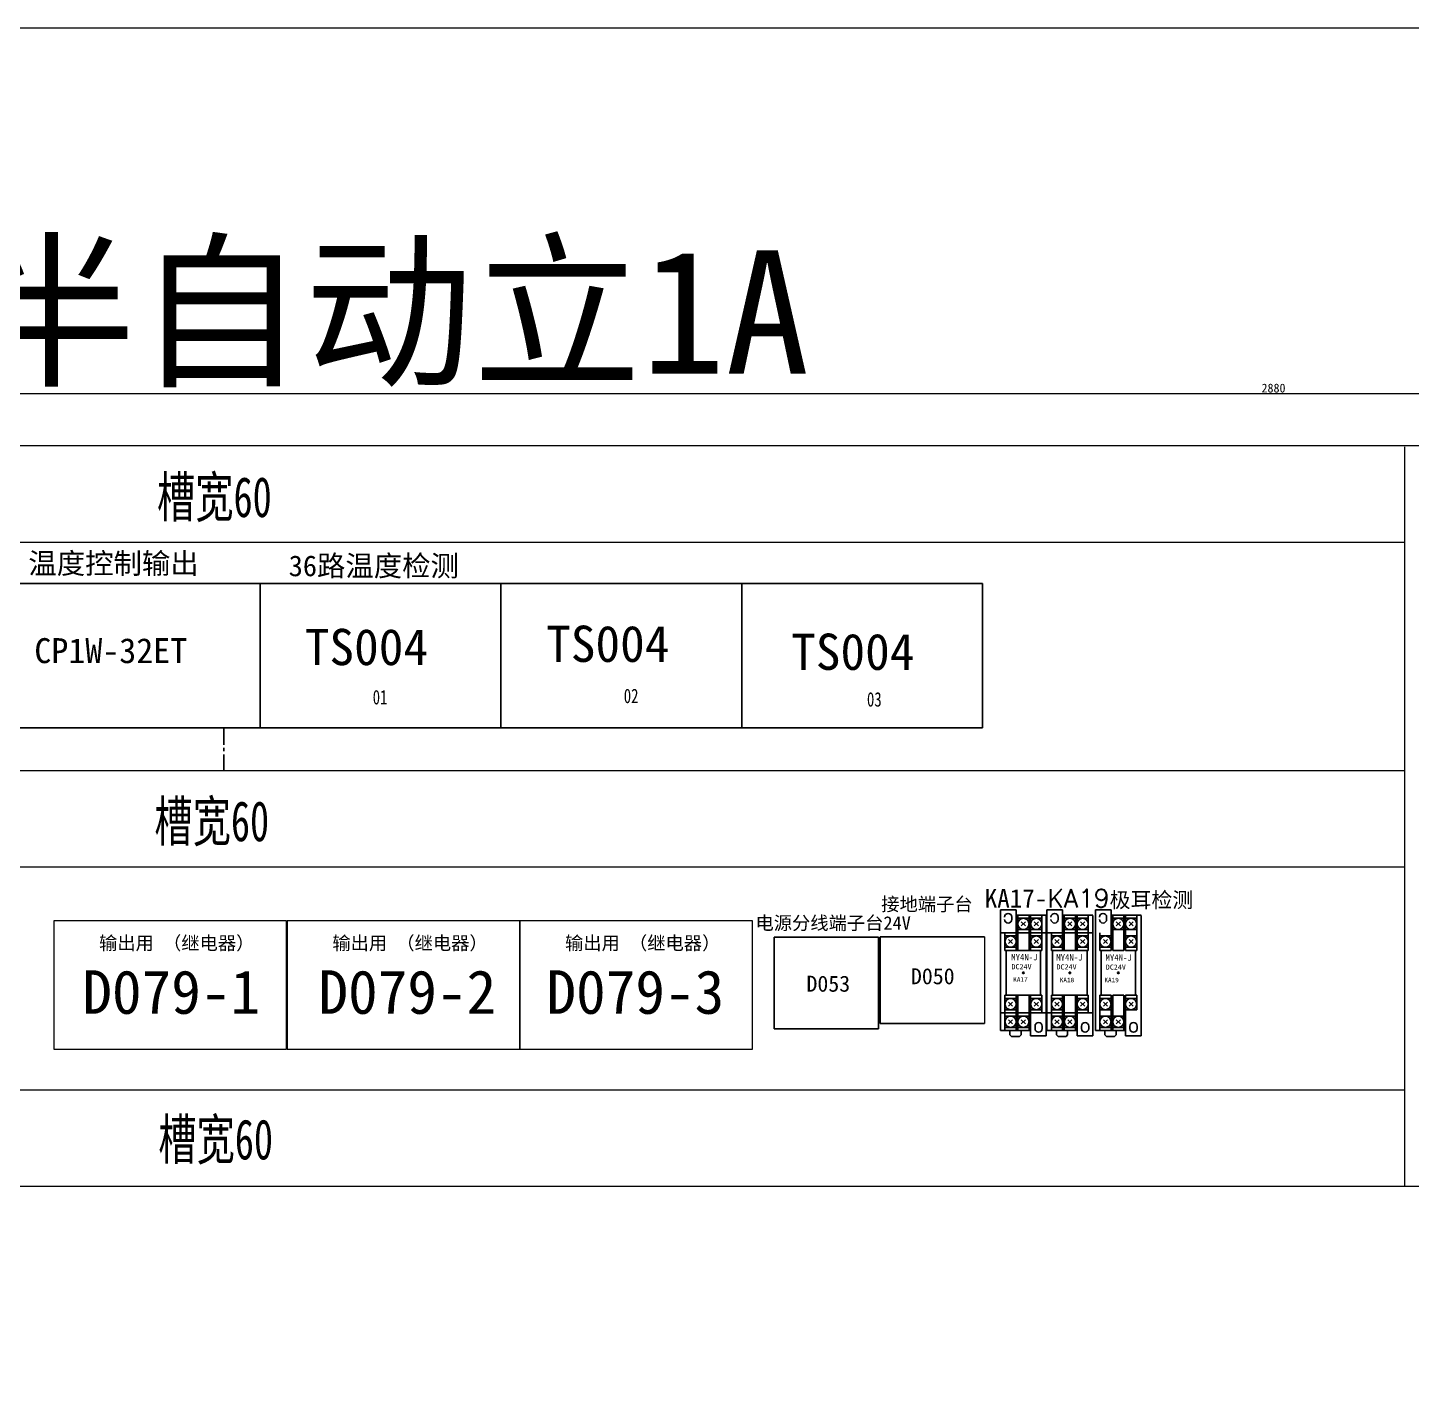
# Model space of a CAD drawing. Extents: x 38255 to 47052, y -6758 to -3353.
# Drawn here: x 42377 to 43239, y -4204 to -3353 of the extents above; entities that cross this region are included whole.
import ezdxf
from ezdxf.enums import TextEntityAlignment as Align

# ---------------------------------------------------------------- set-up
doc = ezdxf.new("R2010")
doc.units = 0
doc.header["$MEASUREMENT"] = 0
doc.linetypes.add('CENTER', pattern=[2, 1.25, -0.25, 0.25, -0.25])
for name, color, linetype in [('DIM', 1, 'Continuous'), ('TEXT', 2, 'Continuous'), ('Z_OM_CENTER', 2, 'CENTER'), ('Z_OM_OUTLINE', 7, 'Continuous'), ('外形線', 7, 'Continuous')]:
    doc.layers.add(name, color=color, linetype=linetype)
doc.layers.add('frame', color=7, linetype='Continuous', lineweight=15)
doc.layers.add('標注', color=95, linetype='Continuous', lineweight=13)
doc.styles.add('ST', font='', dxfattribs={"width": 0.8, "height": 300})
doc.styles.add('宋体', font='', dxfattribs={"width": 0.75})
doc.styles.add('样式 0', font='')
doc.styles.get('ST').set_extended_font_data('SimSun')
doc.styles.get('宋体').set_extended_font_data('SimSun')
doc.styles.get('样式 0').set_extended_font_data('KaiTi_GB2312')
doc.dimstyles.new('AM_ISO', dxfattribs={"dimtxt": 5.5, "dimasz": 2.5, "dimexe": 1.25, "dimexo": 0.5, "dimgap": 0.5, "dimtad": 1, "dimdsep": 46, "dimtxsty": 'Standard', "dimcen": 0, "dimclrd": 5, "dimclre": 5, "dimclrt": 1, "dimadec": 0, "dimazin": 2, "dimtp": 0.1, "dimtm": 0.1, "dimtfac": 0.71, "dimtmove": 0, "dimatfit": 3, "dimfxl": 1, "dimlwd": -1, "dimlwe": -1, "dimarcsym": 0})

# ---------------------------------------------------------------- blocks, each defined once
blk = doc.blocks.new('zw$3296')
at = {"lineweight": -2}
for p, q in [((0, 57), (65, 57)), ((0, 0), (0, 57)), ((65, 57), (65, 0)), ((65, 0), (0, 0))]:
    blk.add_line(p, q, dxfattribs=at)
at = {"lineweight": 0, "insert": (20.12, 33.08), "char_height": 10, "width": 101.0558, "attachment_point": 1}
blk.add_mtext('{\\C1;D053}', dxfattribs=at)
blk = doc.blocks.new('*D179')
at = {"layer": 'Defpoints', "color": 0, "lineweight": 0}
for p in [(44597.29, -3581), (41717.29, -3613.76), (44597.29, -3613.76)]:
    blk.add_point(p, dxfattribs=at)
at = {"layer": 'frame', "color": 5}
for p, q in [((41717.29, -3613.26), (41717.29, -3579.75)), ((41719.79, -3581), (44594.79, -3581)), ((44597.29, -3613.26), (44597.29, -3579.75))]:
    blk.add_line(p, q, dxfattribs=at)
at = {"layer": 'frame', "color": 5, "lineweight": 0}
for points in [[(41719.79, -3580.59), (41719.79, -3581.42), (41717.29, -3581)], [(44594.79, -3581.42), (44594.79, -3580.59), (44597.29, -3581)]]:
    blk.add_solid(points, dxfattribs=at)
at = {"layer": 'frame', "color": 1, "lineweight": 0, "insert": (43153.03, -3577.75), "char_height": 5.5, "attachment_point": 5}
blk.add_mtext('2880', dxfattribs=at)

msp = doc.modelspace()

# ---------------------------------------------------------------- linework, layer by layer
at = {"lineweight": -2}
for p, q in [((42371.735, -3699.357), (42521.735, -3699.357)), ((42521.735, -3699.357), (42671.735, -3699.357)), ((42521.735, -3699.357), (42521.735, -3789.357)), ((42521.735, -3699.357), (42521.735, -3789.357)), ((42671.735, -3699.357), (42671.735, -3789.357)), ((42671.735, -3699.357), (42821.735, -3699.357)), ((42671.735, -3699.357), (42671.735, -3789.357)), ((42821.735, -3699.357), (42821.735, -3789.357)), ((42821.735, -3699.357), (42971.735, -3699.357)), ((42821.735, -3699.357), (42821.735, -3789.357)), ((42971.735, -3699.357), (42971.735, -3789.357)), ((42971.735, -3699.357), (42971.735, -3789.357)), ((42521.735, -3789.357), (42371.735, -3789.357)), ((42671.735, -3789.357), (42521.735, -3789.357)), ((42821.735, -3789.357), (42671.735, -3789.357)), ((42971.735, -3789.357), (42821.735, -3789.357)), ((42907.878, -3919.507), (42907.878, -3973.507)), ((42907.878, -3919.507), (42907.878, -3973.507)), ((42907.878, -3919.507), (42972.878, -3919.507)), ((42972.878, -3973.507), (42907.878, -3973.507))]:
    msp.add_line(p, q, dxfattribs=at)
for p, q in [((43011.467, -3906.156), (43011.467, -3981.156)), ((43011.467, -3906.156), (43011.467, -3981.156)), ((43011.467, -3906.156), (43011.467, -3981.156)), ((43011.467, -3906.156), (43011.467, -3926.156)), ((43011.467, -3919.156), (43011.467, -3906.156)), ((43011.467, -3919.156), (43011.467, -3906.156)), ((43040.401, -3906.156), (43040.401, -3981.156)), ((43040.401, -3906.156), (43040.401, -3981.156)), ((43040.401, -3906.156), (43040.401, -3981.156)), ((43040.401, -3906.156), (43040.401, -3926.156)), ((43040.401, -3919.156), (43040.401, -3906.156)), ((43040.401, -3919.156), (43040.401, -3906.156)), ((43011.467, -3926.156), (43011.467, -3919.156)), ((43011.467, -3926.156), (43011.467, -3919.156)), ((43040.401, -3926.156), (43040.401, -3919.156)), ((43040.401, -3926.156), (43040.401, -3919.156)), ((43070.586, -3913.84), (43070.586, -3933.84)), ((43070.586, -3926.84), (43070.586, -3913.84)), ((43070.586, -3926.84), (43070.586, -3913.84)), ((43070.586, -3933.84), (43070.586, -3926.84)), ((43070.586, -3933.84), (43070.586, -3926.84)), ((43011.467, -3961.156), (43011.467, -3968.156)), ((43011.467, -3981.156), (43011.467, -3961.156)), ((43011.467, -3981.156), (43011.467, -3961.156)), ((43040.401, -3961.156), (43040.401, -3968.156)), ((43040.401, -3981.156), (43040.401, -3961.156)), ((43040.401, -3981.156), (43040.401, -3961.156)), ((43070.586, -3981.156), (43070.586, -3961.156)), ((43070.586, -3968.84), (43070.586, -3975.84)), ((43070.586, -3981.156), (43070.586, -3968.84))]:
    msp.add_line(p, q)
at = {"linetype": 'Continuous'}
for p, q in [((43011.467, -3906.156), (43011.467, -3981.156)), ((43040.401, -3906.156), (43040.401, -3981.156)), ((43070.586, -3906.156), (43070.586, -3981.156))]:
    msp.add_line(p, q, dxfattribs=at)
at = {"color": 7, "linetype": 'Continuous'}
for p, q in [((42986.466, -3927.906), (42986.466, -3955.906)), ((43007.967, -3927.906), (42986.466, -3927.906)), ((43007.967, -3955.906), (43007.967, -3927.906)), ((43015.401, -3927.906), (43015.401, -3955.906)), ((43036.901, -3927.906), (43015.401, -3927.906)), ((43036.901, -3955.906), (43036.901, -3927.906)), ((43045.586, -3927.906), (43045.586, -3955.906)), ((43067.086, -3955.906), (43067.086, -3927.906))]:
    msp.add_line(p, q, dxfattribs=at)
for centre in [(42997.217, -3941.906), (43026.151, -3941.906), (43056.336, -3941.906)]:
    msp.add_circle(centre, 0.5, dxfattribs=at)
at = {"layer": 'DIM', "color": 0}
for p, q in [((43011.467, -3906.156), (43011.467, -3981.156)), ((43040.401, -3906.156), (43040.401, -3981.156))]:
    msp.add_line(p, q, dxfattribs=at)
at = {"layer": 'frame', "lineweight": 0}
for p, q in [((43234.907, -4075.246), (43234.907, -3614.246)), ((41797.288, -3673.609), (43234.907, -3673.609)), ((43234.907, -3816.037), (41797.288, -3816.037)), ((43234.907, -3876.037), (41797.288, -3876.037)), ((42972.878, -3919.507), (42972.878, -3973.507)), ((41797.288, -4014.761), (43234.907, -4014.761))]:
    msp.add_line(p, q, dxfattribs=at)
for points in [[(38254.906, -3353.25), (46089.02, -3353.25), (46089.02, -6757.915), (38254.906, -6757.915)], [(44597.288, -3613.761), (41717.288, -3613.761), (41717.288, -4074.761), (44597.288, -4074.761)], [(42538.104, -3909.552), (42393.104, -3909.552), (42393.104, -3989.552), (42538.104, -3989.552)], [(42683.449, -3909.552), (42538.449, -3909.552), (42538.449, -3989.552), (42683.449, -3989.552)], [(42828.395, -3909.552), (42683.395, -3909.552), (42683.395, -3989.552), (42828.395, -3989.552)]]:
    msp.add_lwpolyline(points, close=True, dxfattribs=at)
at = {"layer": 'TEXT', "linetype": 'Continuous'}
for p, q in [((43011.467, -3906.156), (43011.467, -3976.156)), ((43040.401, -3906.156), (43040.401, -3976.156))]:
    msp.add_line(p, q, dxfattribs=at)
at = {"layer": 'Z_OM_CENTER', "ltscale": 8}
msp.add_line((42499.019, -3789.849), (42499.019, -3815.943), dxfattribs=at)
at = {"layer": 'Z_OM_OUTLINE'}
for p, q in [((42982.967, -3902.656), (42992.717, -3902.656)), ((42982.967, -3902.656), (42982.967, -3977.906)), ((42992.717, -3927.906), (42992.717, -3902.656)), ((43011.901, -3902.656), (43011.901, -3977.906)), ((43011.901, -3902.656), (43021.651, -3902.656)), ((43021.651, -3927.906), (43021.651, -3902.656)), ((43042.086, -3902.656), (43042.086, -3977.906)), ((43042.086, -3902.656), (43051.836, -3902.656)), ((43051.836, -3927.906), (43051.836, -3902.656)), ((42989.967, -3908.656), (42989.967, -3907.156)), ((43011.467, -3905.906), (42992.717, -3905.906)), ((42993.717, -3905.906), (42993.717, -3927.906)), ((43000.717, -3907.906), (42993.717, -3907.906)), ((42995.906, -3912.716), (42998.527, -3910.095)), ((42998.527, -3912.716), (42995.906, -3910.095)), ((43000.717, -3927.906), (43000.717, -3905.906)), ((43001.717, -3905.906), (43001.717, -3927.906)), ((43008.717, -3907.906), (43001.717, -3907.906)), ((43006.527, -3912.716), (43003.906, -3910.095)), ((43003.906, -3912.716), (43006.527, -3910.095)), ((43008.717, -3927.906), (43008.717, -3905.906)), ((43018.901, -3908.656), (43018.901, -3907.156)), ((43040.401, -3905.906), (43021.651, -3905.906)), ((43022.651, -3905.906), (43022.651, -3927.906)), ((43029.651, -3907.906), (43022.651, -3907.906)), ((43024.84, -3912.716), (43027.461, -3910.095)), ((43027.461, -3912.716), (43024.84, -3910.095)), ((43029.651, -3927.906), (43029.651, -3905.906)), ((43030.651, -3905.906), (43030.651, -3927.906)), ((43037.651, -3907.906), (43030.651, -3907.906)), ((43035.461, -3912.716), (43032.84, -3910.095)), ((43032.84, -3912.716), (43035.461, -3910.095)), ((43037.651, -3927.906), (43037.651, -3905.906)), ((43049.086, -3908.656), (43049.086, -3907.156)), ((43070.586, -3905.906), (43051.836, -3905.906)), ((43052.836, -3905.906), (43052.836, -3927.906)), ((43059.836, -3907.906), (43052.836, -3907.906)), ((43055.025, -3912.716), (43057.646, -3910.095)), ((43057.646, -3912.716), (43055.025, -3910.095)), ((43059.836, -3927.906), (43059.836, -3905.906)), ((43060.836, -3905.906), (43060.836, -3927.906)), ((43067.836, -3907.906), (43060.836, -3907.906)), ((43065.646, -3912.716), (43063.025, -3910.095)), ((43063.025, -3912.716), (43065.646, -3910.095)), ((43067.836, -3927.906), (43067.836, -3905.906)), ((42982.967, -3916.906), (43011.467, -3916.906)), ((42985.717, -3916.906), (42985.717, -3927.906)), ((42992.717, -3918.906), (42985.717, -3918.906)), ((42990.527, -3923.716), (42987.906, -3921.095)), ((42987.906, -3923.716), (42990.527, -3921.095)), ((42993.717, -3914.906), (43000.717, -3914.906)), ((43001.717, -3914.906), (43008.717, -3914.906)), ((43008.717, -3918.906), (43001.717, -3918.906)), ((43006.527, -3923.716), (43003.906, -3921.095)), ((43003.906, -3923.716), (43006.527, -3921.095)), ((43011.901, -3916.906), (43040.401, -3916.906)), ((43014.651, -3916.906), (43014.651, -3927.906)), ((43021.651, -3918.906), (43014.651, -3918.906)), ((43019.461, -3923.716), (43016.84, -3921.095)), ((43016.84, -3923.716), (43019.461, -3921.095)), ((43022.651, -3914.906), (43029.651, -3914.906)), ((43030.651, -3914.906), (43037.651, -3914.906)), ((43037.651, -3918.906), (43030.651, -3918.906)), ((43035.461, -3923.716), (43032.84, -3921.095)), ((43032.84, -3923.716), (43035.461, -3921.095)), ((43044.836, -3916.906), (43044.836, -3927.906)), ((43051.836, -3918.906), (43044.836, -3918.906)), ((43049.646, -3923.716), (43047.025, -3921.095)), ((43047.025, -3923.716), (43049.646, -3921.095)), ((43052.836, -3914.906), (43059.836, -3914.906)), ((43060.836, -3914.906), (43067.836, -3914.906)), ((43067.836, -3918.906), (43060.836, -3918.906)), ((43065.646, -3923.716), (43063.025, -3921.095)), ((43063.025, -3923.716), (43065.646, -3921.095)), ((42985.717, -3925.906), (42992.717, -3925.906)), ((42985.717, -3927.906), (42992.717, -3927.906)), ((42993.717, -3927.906), (43000.717, -3927.906)), ((43001.717, -3925.906), (43008.717, -3925.906)), ((43001.717, -3927.906), (43008.717, -3927.906)), ((43014.651, -3925.906), (43021.651, -3925.906)), ((43014.651, -3927.906), (43021.651, -3927.906)), ((43022.651, -3927.906), (43029.651, -3927.906)), ((43030.651, -3925.906), (43037.651, -3925.906)), ((43030.651, -3927.906), (43037.651, -3927.906)), ((43044.836, -3925.906), (43051.836, -3925.906)), ((43044.836, -3927.906), (43051.836, -3927.906)), ((43052.836, -3927.906), (43059.836, -3927.906)), ((43060.836, -3925.906), (43067.836, -3925.906)), ((43060.836, -3927.906), (43067.836, -3927.906)), ((42992.717, -3955.906), (42985.717, -3955.906)), ((42985.717, -3955.906), (42985.717, -3977.906)), ((42992.717, -3977.906), (42992.717, -3955.906)), ((43000.717, -3955.906), (42993.717, -3955.906)), ((42993.717, -3955.906), (42993.717, -3977.906)), ((43000.717, -3977.906), (43000.717, -3955.906)), ((43008.717, -3955.906), (43001.717, -3955.906)), ((43001.717, -3955.906), (43001.717, -3981.156)), ((43008.717, -3966.906), (43008.717, -3955.906)), ((43021.651, -3955.906), (43014.651, -3955.906)), ((43014.651, -3955.906), (43014.651, -3977.906)), ((43021.651, -3977.906), (43021.651, -3955.906)), ((43022.651, -3955.906), (43022.651, -3977.906)), ((43029.651, -3955.906), (43022.651, -3955.906)), ((43029.651, -3977.906), (43029.651, -3955.906)), ((43030.651, -3955.906), (43030.651, -3981.156)), ((43037.651, -3955.906), (43030.651, -3955.906)), ((43037.651, -3966.906), (43037.651, -3955.906)), ((43051.836, -3955.906), (43044.836, -3955.906)), ((43044.836, -3955.906), (43044.836, -3977.906)), ((43051.836, -3977.906), (43051.836, -3955.906)), ((43059.836, -3955.906), (43052.836, -3955.906)), ((43052.836, -3955.906), (43052.836, -3977.906)), ((43059.836, -3977.906), (43059.836, -3955.906)), ((43067.836, -3955.906), (43060.836, -3955.906)), ((43060.836, -3955.906), (43060.836, -3981.156)), ((43067.836, -3964.906), (43067.836, -3955.906)), ((42992.717, -3957.906), (42985.717, -3957.906)), ((42985.717, -3964.906), (42992.717, -3964.906)), ((42987.906, -3962.716), (42990.527, -3960.095)), ((42990.527, -3962.716), (42987.906, -3960.095)), ((43008.717, -3957.906), (43001.717, -3957.906)), ((43001.717, -3964.906), (43008.717, -3964.906)), ((43003.906, -3962.716), (43006.527, -3960.095)), ((43006.527, -3962.716), (43003.906, -3960.095)), ((43021.651, -3957.906), (43014.651, -3957.906)), ((43014.651, -3964.906), (43021.651, -3964.906)), ((43016.84, -3962.716), (43019.461, -3960.095)), ((43019.461, -3962.716), (43016.84, -3960.095)), ((43037.651, -3957.906), (43030.651, -3957.906)), ((43030.651, -3964.906), (43037.651, -3964.906)), ((43032.84, -3962.716), (43035.461, -3960.095)), ((43035.461, -3962.716), (43032.84, -3960.095)), ((43051.836, -3957.906), (43044.836, -3957.906)), ((43044.836, -3964.906), (43051.836, -3964.906)), ((43047.025, -3962.716), (43049.646, -3960.095)), ((43049.646, -3962.716), (43047.025, -3960.095)), ((43067.836, -3957.906), (43060.836, -3957.906)), ((43060.836, -3964.906), (43067.836, -3964.906)), ((43063.025, -3962.716), (43065.646, -3960.095)), ((43065.646, -3962.716), (43063.025, -3960.095)), ((43011.467, -3966.906), (42982.967, -3966.906)), ((42992.717, -3968.906), (42985.717, -3968.906)), ((42987.906, -3973.716), (42990.527, -3971.095)), ((42990.527, -3973.716), (42987.906, -3971.095)), ((43000.717, -3968.906), (42993.717, -3968.906)), ((42995.906, -3973.716), (42998.527, -3971.095)), ((42998.527, -3973.716), (42995.906, -3971.095)), ((43040.401, -3966.906), (43011.901, -3966.906)), ((43021.651, -3968.906), (43014.651, -3968.906)), ((43016.84, -3973.716), (43019.461, -3971.095)), ((43019.461, -3973.716), (43016.84, -3971.095)), ((43029.651, -3968.906), (43022.651, -3968.906)), ((43024.84, -3973.716), (43027.461, -3971.095)), ((43027.461, -3973.716), (43024.84, -3971.095)), ((43051.836, -3968.906), (43044.836, -3968.906)), ((43049.646, -3973.716), (43047.025, -3971.095)), ((43047.025, -3973.716), (43049.646, -3971.095)), ((43059.836, -3968.906), (43052.836, -3968.906)), ((43057.646, -3973.716), (43055.025, -3971.095)), ((43055.025, -3973.716), (43057.646, -3971.095)), ((42982.967, -3977.906), (43001.717, -3977.906)), ((42985.717, -3975.906), (42992.717, -3975.906)), ((42988.842, -3980.506), (42988.842, -3977.906)), ((42989.842, -3981.506), (42988.842, -3980.506)), ((42994.842, -3981.506), (42989.842, -3981.506)), ((42993.717, -3975.906), (43000.717, -3975.906)), ((42995.842, -3980.506), (42994.842, -3981.506)), ((42995.842, -3977.906), (42995.842, -3980.506)), ((43011.467, -3981.156), (43001.717, -3981.156)), ((43004.467, -3975.156), (43004.467, -3976.656)), ((43008.967, -3976.656), (43008.967, -3975.156)), ((43011.901, -3977.906), (43030.651, -3977.906)), ((43014.651, -3975.906), (43021.651, -3975.906)), ((43017.776, -3980.506), (43017.776, -3977.906)), ((43018.776, -3981.506), (43017.776, -3980.506)), ((43023.776, -3981.506), (43018.776, -3981.506)), ((43022.651, -3975.906), (43029.651, -3975.906)), ((43024.776, -3980.506), (43023.776, -3981.506)), ((43024.776, -3977.906), (43024.776, -3980.506)), ((43040.401, -3981.156), (43030.651, -3981.156)), ((43033.401, -3975.156), (43033.401, -3976.656)), ((43037.901, -3976.656), (43037.901, -3975.156)), ((43042.086, -3977.906), (43060.836, -3977.906)), ((43044.836, -3975.906), (43051.836, -3975.906)), ((43047.961, -3980.506), (43047.961, -3977.906)), ((43048.961, -3981.506), (43047.961, -3980.506)), ((43053.961, -3981.506), (43048.961, -3981.506)), ((43052.836, -3975.906), (43059.836, -3975.906)), ((43054.961, -3980.506), (43053.961, -3981.506)), ((43054.961, -3977.906), (43054.961, -3980.506)), ((43070.586, -3981.156), (43060.836, -3981.156)), ((43063.586, -3975.156), (43063.586, -3976.656)), ((43068.086, -3976.656), (43068.086, -3975.156))]:
    msp.add_line(p, q, dxfattribs=at)
for centre in [(42997.217, -3911.406), (43005.217, -3911.406), (43026.151, -3911.406), (43034.151, -3911.406), (43056.336, -3911.406), (43064.336, -3911.406), (42989.217, -3922.406), (43005.217, -3922.406), (43018.151, -3922.406), (43034.151, -3922.406), (43048.336, -3922.406), (43064.336, -3922.406), (42989.217, -3961.406), (43005.217, -3961.406), (43018.151, -3961.406), (43034.151, -3961.406), (43048.336, -3961.406), (43064.336, -3961.406), (42989.217, -3972.406), (42997.217, -3972.406), (43018.151, -3972.406), (43026.151, -3972.406), (43048.336, -3972.406), (43056.336, -3972.406)]:
    msp.add_circle(centre, 3.498, dxfattribs=at)
for centre, start, end in [((42987.717, -3907.156), 0, 180), ((43016.651, -3907.156), 0, 180), ((43046.836, -3907.156), 0, 180), ((42987.717, -3908.656), 180, 0), ((43016.651, -3908.656), 180, 0), ((43046.836, -3908.656), 180, 0), ((43006.717, -3975.156), 0, 180), ((43035.651, -3975.156), 0, 180), ((43065.836, -3975.156), 0, 180), ((43006.717, -3976.656), 180, 0), ((43035.651, -3976.656), 180, 0), ((43065.836, -3976.656), 180, 0)]:
    msp.add_arc(centre, 2.25, start, end, dxfattribs=at)
at = {"layer": '標注', "color": 0}
for p, q in [((43007.967, -3955.906), (42986.466, -3955.906)), ((43036.901, -3955.906), (43015.401, -3955.906))]:
    msp.add_line(p, q, dxfattribs=at)

# ---------------------------------------------------------------- block references
at = {"lineweight": -2}
msp.add_blockref('zw$3296', (42841.951, -3976.746), dxfattribs=at)

# ---------------------------------------------------------------- texts
at = {"style": '宋体', "width": 0.75}
for s, p in [('01', (42596.413, -3774.716)), ('02', (42752.828, -3773.935)), ('03', (42904.345, -3776.084))]:
    msp.add_text(s, height=9, dxfattribs=at).set_placement(p, align=Align.CENTER)
at = {"lineweight": 0, "attachment_point": 1}
for s, insert, char_height, width in [('{\\f新宋体|b0|i0|c134|p0;\\H0.833333x;温度控制输出}', (42377.334, -3680.392), 15.552, 1.57160684466362e-12), ('{\\f新宋体|b0|i0|c134|p0;\\H0.833333x;36路温度检测}', (42539.512, -3681.931), 15.552, 1.57160684466362e-12), ('{TS004}', (42549.523, -3727.673), 22.5799, 2.281807621332251e-12), ('{TS004}', (42699.885, -3725.685), 22.5799, 2.281807621332251e-12), ('{TS004}', (42852.525, -3730.632), 22.5799, 2.281807621332251e-12), ('CP1W-32ET', (42381.045, -3733.46), 15.552, 1.57160684466362e-12), ('{\\C1;D050}', (42927.147, -3939.016), 10, 101.05579)]:
    msp.add_mtext(s, dxfattribs=dict(at, insert=insert, char_height=char_height, width=width))
for s, insert, char_height in [('{\\f新宋体|b0|i0|c134|p2;\\H0.833333x;接地端子台}', (42908.648, -3894.944), 10.022), ('{\\C1;KA17-\\Ftxt.shx|c1;KA19\\f新宋体|b0|i0|c134|p0;\\H0.833333x;\\C256;极耳检测}', (42973.119, -3889.767), 11.46306), ('{\\f新宋体|b0|i0|c134|p2;\\H0.833333x;电源分线端子台24V}', (42830.286, -3906.685), 10.022), ('{\\f新宋体|b0|i0|c134|p2;\\H0.833333x;输出用 （继电器）}', (42421.328, -3919.174), 10.022), ('{\\f新宋体|b0|i0|c134|p2;\\H0.833333x;输出用 （继电器）}', (42566.673, -3919.174), 10.022), ('{\\f新宋体|b0|i0|c134|p2;\\H0.833333x;输出用 （继电器）}', (42711.619, -3919.174), 10.022), ('{\\f宋体|b0|i0|c134|p2;\\C1;D079-1}', (42410.922, -3940.287), 27.14452), ('{\\f宋体|b0|i0|c134|p2;\\C1;D079-2}', (42558.002, -3940.287), 27.14452), ('{\\f宋体|b0|i0|c134|p2;\\C1;D079-3}', (42700.042, -3940.287), 27.14452), ('{\\C1;KA17}', (42990.869, -3944.608), 2.88), ('{\\C1;KA18}', (43019.833, -3944.929), 2.88), ('{\\C1;KA19}', (43047.644, -3944.929), 2.88)]:
    msp.add_mtext(s, dxfattribs=dict(at, insert=insert, char_height=char_height))
at = {"layer": 'frame', "lineweight": 0, "insert": (42129.775, -3491.83), "char_height": 76.9115, "width": 820.82123, "attachment_point": 1, "style": '样式 0'}
msp.add_mtext('中航半自动立1A', dxfattribs=at)
at = {"layer": 'TEXT', "color": 0, "style": 'ST', "width": 0.7}
for p in [(42457.431, -3658.037), (42455.804, -3859.922), (42458.234, -4058.125)]:
    msp.add_text('槽宽60', height=24.9787, dxfattribs=at).set_placement(p)
at = {"layer": '外形線', "color": 0, "linetype": 'ByBlock', "ltscale": 8, "attachment_point": 1}
for s, insert, char_height in [('{\\fSimSun|b0|i0|c134|p2;\\C3;MY4N-J}', (42989.647, -3930.144), 4), ('{\\fSimSun|b0|i0|c134|p2;\\C3;MY\\fSimSun|b0|i0|c134|p2;4N\\fSimSun|b0|i0|c134|p2;-J}', (43017.693, -3930.261), 4), ('{\\fSimSun|b0|i0|c134|p2;\\C3;MY\\fSimSun|b0|i0|c134|p2;4N\\fSimSun|b0|i0|c134|p2;-J}', (43048.392, -3930.378), 4), ('{\\C3;DC24V}', (42989.786, -3936.503), 3.2), ('{\\C3;DC24V}', (43017.832, -3936.619), 3.2), ('{\\C3;DC24V}', (43048.531, -3936.736), 3.2)]:
    msp.add_mtext(s, dxfattribs=dict(at, insert=insert, char_height=char_height))

# ---------------------------------------------------------------- dimensions: what is measured, and where the dimension line sits
at = {"layer": 'frame', "lineweight": 0}
dim = msp.add_linear_dim(base=(44597.288, -3581.003), p1=(41717.288, -3613.761), p2=(44597.288, -3613.761), dimstyle='AM_ISO', dxfattribs=at)
dim.commit()
dim.dimension.update_dxf_attribs({"geometry": '*D179', "text_midpoint": (43153.032, -3581.003), "dimtype": 160})

doc.saveas('drawing.dxf')
